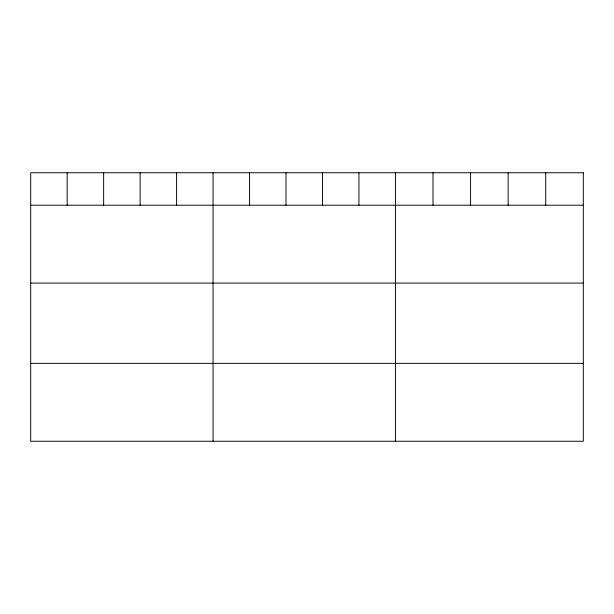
<?xml version="1.0" encoding="UTF-8"?>
<svg xmlns="http://www.w3.org/2000/svg" width="614" height="614" viewBox="0 0 614 614"><rect width="100%" height="100%" fill="white"/><g stroke="black" fill="none" stroke-linecap="round" stroke-linejoin="round"><path stroke-width="0.92" d="M30.7 205.206L583.3 205.206M30.7 283.1L583.3 283.1M30.7 363.35L583.3 363.35M545.723 172.757L545.723 205.206M508.146 172.757L508.146 205.206M470.57 172.757L470.57 205.206M432.993 172.757L432.993 205.206M395.416 172.757L395.416 441.243M358.944 172.757L358.944 205.206M322.473 172.757L322.473 205.206M286.001 172.757L286.001 205.206M249.53 172.757L249.53 205.206M213.058 172.757L213.058 441.243M176.586 172.757L176.586 205.206M140.115 172.757L140.115 205.206M103.643 172.757L103.643 205.206M67.172 172.757L67.172 205.206M583.3 172.757L30.7 172.757L30.7 441.243L583.3 441.243L583.3 172.757"/></g></svg>
